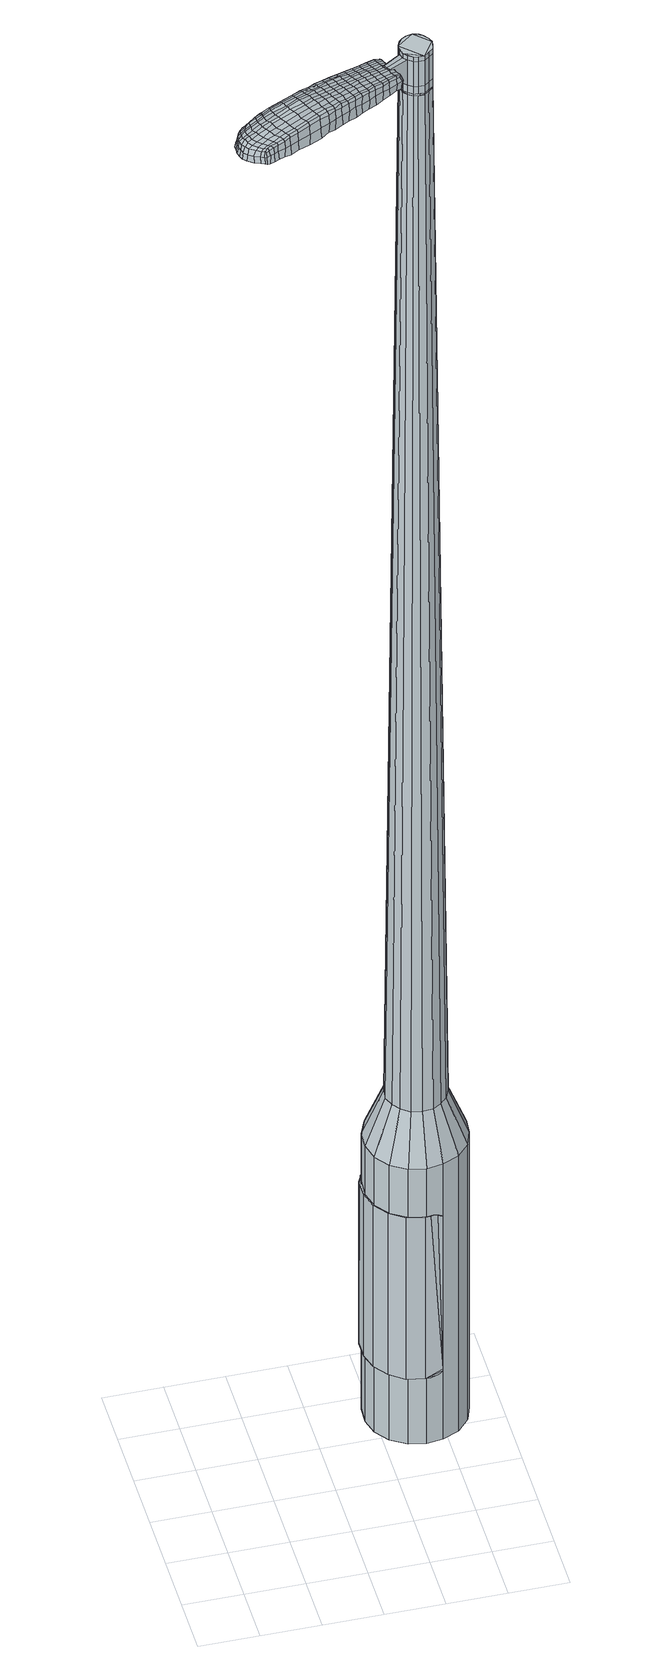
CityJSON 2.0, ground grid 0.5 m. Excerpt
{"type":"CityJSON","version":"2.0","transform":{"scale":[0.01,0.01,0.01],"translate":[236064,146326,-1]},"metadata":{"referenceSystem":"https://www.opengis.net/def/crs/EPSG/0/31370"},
"CityObjects":{
"object1":{"type":"GenericCityObject","attributes":{"cluster":670,"mean_distance_to_centroid":0.206,"new_centroid_x":236065.85,"new_centroid_y":146327.8,"mean_distance_to_camera":7.59,"H1":14.36,"H2":14.39,"Z_final":115.34,"cluster2":-1,"proj_x":236063.88,"proj_y":146323.89,"id_line":17326,"bearing_l":116.72,"distance":4.37,"orientation":"left","G_obj":206.72},"geometry":[{"type":"MultiSurface","lod":"2","boundaries":[[[0,1,2,3]],[[1,4,5,2]],[[4,6,7,5]],[[6,8,9,7]],[[8,10,11,9]],[[10,12,13,11]],[[12,14,15,13]],[[14,16,17,15]],[[16,18,19,17]],[[18,20,21,19]],[[20,22,23,21]],[[22,24,25,23]],[[24,26,27,25]],[[26,28,29,27]],[[28,30,31,29]],[[30,32,33,31]],[[32,34,35,33]],[[34,0,3,35]],[[36,37,38,39]],[[38,40,41,42]],[[41,43,42]],[[42,44,45,46]],[[45,47,46]],[[46,48,49,50]],[[49,51,50]],[[42,46,50,38]],[[50,52,39,38]],[[53,36,39]],[[2,5,7,35]],[[7,9,11,15]],[[11,13,15]],[[15,17,19,23]],[[19,21,23]],[[23,25,27,31]],[[27,29,31]],[[15,23,31,7]],[[31,33,35,7]],[[3,2,35]],[[1,0,54,55]],[[0,34,56,54]],[[34,32,57,56]],[[32,30,58,57]],[[30,28,59,58]],[[28,26,60,59]],[[26,24,61,60]],[[24,22,62,61]],[[22,20,63,62]],[[20,18,64,63]],[[18,16,65,64]],[[16,14,66,65]],[[14,12,67,66]],[[12,10,68,67]],[[10,8,69,68]],[[8,6,70,69]],[[6,4,71,70]],[[4,1,55,71]],[[55,54,72,73]],[[54,56,74,72]],[[56,57,75,74]],[[57,58,76,75]],[[58,59,77,76]],[[59,60,78,77]],[[60,61,79,78]],[[61,62,80,79]],[[62,63,81,80]],[[63,64,82,81]],[[64,65,83,82]],[[65,66,84,83]],[[66,67,85,84]],[[67,68,86,85]],[[68,69,87,86]],[[69,70,88,87]],[[70,71,89,88]],[[71,55,73,89]],[[90,91,92,73]],[[74,93,91,90]],[[75,94,93,74]],[[95,96,94,75]],[[97,98,96,95]],[[78,99,98,97]],[[100,101,99,78]],[[80,102,101,100]],[[103,104,102,80]],[[82,105,104,103]],[[83,106,105,82]],[[107,108,106,83]],[[109,110,108,107]],[[111,112,110,109]],[[113,114,112,111]],[[115,116,114,113]],[[117,118,116,115]],[[73,92,118,117]],[[119,120,121,122]],[[123,119,122,124]],[[125,123,124,126]],[[127,125,126,128]],[[129,127,128,130]],[[131,129,130,132]],[[133,131,132,134]],[[135,133,134,136]],[[137,135,136,138]],[[139,137,138,140]],[[141,139,140,142]],[[143,141,142,144]],[[145,143,144,146]],[[147,145,146,148]],[[149,147,148,150]],[[151,149,150,152]],[[72,90,73]],[[72,74,90]],[[76,95,75]],[[76,77,97,95]],[[77,78,97]],[[79,100,78]],[[79,80,100]],[[81,103,80]],[[81,82,103]],[[84,107,83]],[[84,85,109,107]],[[85,86,111,109]],[[86,87,113,111]],[[87,88,115,113]],[[88,89,117,115]],[[89,73,117]],[[153,92,91]],[[154,118,92]],[[154,155,116,118]],[[155,156,114,116]],[[156,157,112,114]],[[157,158,110,112]],[[158,159,108,110]],[[159,106,108]],[[160,104,105]],[[160,102,104]],[[161,101,102]],[[161,99,101]],[[162,98,99]],[[162,163,96,98]],[[163,94,96]],[[153,91,93]],[[39,52,151,164]],[[92,153,165,152]],[[53,39,164,120]],[[153,93,121,165]],[[36,53,120,119]],[[93,94,122,121]],[[37,36,119,123]],[[94,163,124,122]],[[38,37,123,125]],[[163,162,126,124]],[[40,38,125,127]],[[162,99,128,126]],[[41,40,127,129]],[[99,161,130,128]],[[43,41,129,131]],[[161,102,132,130]],[[42,43,131,133]],[[102,160,134,132]],[[44,42,133,135]],[[160,105,136,134]],[[45,44,135,137]],[[105,106,138,136]],[[47,45,137,139]],[[106,159,140,138]],[[46,47,139,141]],[[159,158,142,140]],[[48,46,141,143]],[[158,157,144,142]],[[49,48,143,145]],[[157,156,146,144]],[[51,49,145,147]],[[156,155,148,146]],[[50,51,147,149]],[[155,154,150,148]],[[52,50,149,151]],[[154,92,152,150]],[[151,152,166,167]],[[152,165,168,166]],[[165,121,169,168]],[[121,120,170,169]],[[120,164,171,170]],[[164,151,167,171]],[[172,173,174,175]],[[176,172,175,177]],[[172,176,178,179]],[[173,172,179,180]],[[181,182,183,184]],[[185,181,184,186]],[[181,185,187,188]],[[182,181,188,189]],[[190,191,192,193]],[[194,190,193,195]],[[190,194,196,197]],[[191,190,197,198]],[[199,200,201,202]],[[203,199,202,204]],[[199,203,205,206]],[[200,199,206,207]],[[208,209,210,211]],[[212,208,211,213]],[[208,212,214,215]],[[209,208,215,216]],[[217,218,219,220]],[[221,217,220,222]],[[217,221,223,224]],[[218,217,224,225]],[[226,227,228,229]],[[218,226,229,219]],[[226,218,225,230]],[[227,226,230,231]],[[232,233,234,235]],[[227,232,235,228]],[[232,227,231,236]],[[233,232,236,237]],[[238,176,177,239]],[[233,238,239,234]],[[238,233,237,240]],[[176,238,240,178]],[[241,242,243,244]],[[245,241,244,246]],[[241,245,247,248]],[[242,241,248,249]],[[250,251,252,253]],[[242,250,253,243]],[[250,242,249,254]],[[251,250,254,255]],[[256,257,258,259]],[[251,256,259,252]],[[256,251,255,260]],[[257,256,260,261]],[[262,263,264,265]],[[257,262,265,258]],[[262,257,261,266]],[[263,262,266,267]],[[268,173,180,269]],[[263,268,269,264]],[[268,263,267,270]],[[173,268,270,174]],[[271,272,273,274]],[[275,271,274,276]],[[271,275,277,278]],[[272,271,278,279]],[[280,281,282,283]],[[272,280,283,273]],[[280,272,279,284]],[[281,280,284,285]],[[286,287,288,289]],[[281,286,289,282]],[[286,281,285,290]],[[287,286,290,291]],[[292,185,186,293]],[[287,292,293,288]],[[292,287,291,294]],[[185,292,294,187]],[[295,296,297,298]],[[299,295,298,300]],[[295,299,301,302]],[[296,295,302,303]],[[304,305,306,307]],[[296,304,307,297]],[[304,296,303,308]],[[305,304,308,309]],[[310,311,312,313]],[[305,310,313,306]],[[310,305,309,314]],[[311,310,314,315]],[[316,317,318,319]],[[311,316,319,312]],[[316,311,315,320]],[[317,316,320,321]],[[322,182,189,323]],[[317,322,323,318]],[[322,317,321,324]],[[182,322,324,183]],[[325,211,210,326]],[[327,325,326,328]],[[325,327,329,330]],[[211,325,330,213]],[[331,327,328,332]],[[333,331,332,334]],[[331,333,335,336]],[[327,331,336,329]],[[337,333,334,338]],[[339,337,338,340]],[[337,339,341,342]],[[333,337,342,335]],[[343,339,340,344]],[[345,343,344,346]],[[343,345,347,348]],[[339,343,348,341]],[[349,345,346,350]],[[200,349,350,201]],[[349,200,207,351]],[[345,349,351,347]],[[352,353,198,197]],[[354,352,197,196]],[[352,354,355,356]],[[353,352,356,357]],[[358,359,357,356]],[[360,358,356,355]],[[358,360,361,362]],[[359,358,362,363]],[[364,365,363,362]],[[366,364,362,361]],[[364,366,367,368]],[[365,364,368,369]],[[370,371,369,368]],[[372,370,368,367]],[[370,372,205,203]],[[371,370,203,204]],[[373,374,375,376]],[[275,373,376,277]],[[373,275,276,377]],[[374,373,377,378]],[[379,194,195,380]],[[374,379,380,375]],[[379,374,378,381]],[[194,379,381,196]],[[382,383,384,385]],[[221,382,385,223]],[[382,221,222,386]],[[383,382,386,387]],[[388,389,390,391]],[[383,388,391,384]],[[388,383,387,392]],[[389,388,392,393]],[[394,191,198,395]],[[389,394,395,390]],[[394,389,393,396]],[[191,394,396,192]],[[397,398,399,400]],[[179,397,400,180]],[[397,179,178,401]],[[398,397,401,402]],[[403,404,405,406]],[[398,403,406,399]],[[403,398,402,407]],[[404,403,407,408]],[[409,202,201,410]],[[404,409,410,405]],[[409,404,408,411]],[[202,409,411,204]],[[412,413,414,415]],[[184,412,415,186]],[[412,184,183,416]],[[413,412,416,417]],[[418,206,205,419]],[[413,418,419,414]],[[418,413,417,420]],[[206,418,420,207]],[[421,422,423,424]],[[299,421,424,301]],[[421,299,300,425]],[[422,421,425,426]],[[427,212,213,428]],[[422,427,428,423]],[[427,422,426,429]],[[212,427,429,214]],[[430,431,432,433]],[[245,430,433,247]],[[430,245,246,434]],[[431,430,434,435]],[[436,437,438,439]],[[431,436,439,432]],[[436,431,435,440]],[[437,436,440,441]],[[442,209,216,443]],[[437,442,443,438]],[[442,437,441,444]],[[209,442,444,210]],[[445,446,435,434]],[[244,445,434,246]],[[445,244,243,447]],[[446,445,447,448]],[[449,450,441,440]],[[446,449,440,435]],[[449,446,448,451]],[[450,449,451,452]],[[453,326,210,444]],[[450,453,444,441]],[[453,450,452,454]],[[326,453,454,328]],[[455,456,457,458]],[[302,455,458,303]],[[455,302,301,424]],[[456,455,424,423]],[[459,330,329,460]],[[456,459,460,457]],[[459,456,423,428]],[[330,459,428,213]],[[461,462,448,447]],[[253,461,447,243]],[[461,253,252,463]],[[462,461,463,464]],[[465,466,452,451]],[[462,465,451,448]],[[465,462,464,467]],[[466,465,467,468]],[[469,332,328,454]],[[466,469,454,452]],[[469,466,468,470]],[[332,469,470,334]],[[471,472,473,474]],[[308,471,474,309]],[[471,308,303,458]],[[472,471,458,457]],[[475,336,335,476]],[[472,475,476,473]],[[475,472,457,460]],[[336,475,460,329]],[[477,478,464,463]],[[259,477,463,252]],[[477,259,258,479]],[[478,477,479,480]],[[481,482,468,467]],[[478,481,467,464]],[[481,478,480,483]],[[482,481,483,484]],[[485,338,334,470]],[[482,485,470,468]],[[485,482,484,486]],[[338,485,486,340]],[[487,488,489,490]],[[314,487,490,315]],[[487,314,309,474]],[[488,487,474,473]],[[491,342,341,492]],[[488,491,492,489]],[[491,488,473,476]],[[342,491,476,335]],[[493,494,480,479]],[[265,493,479,258]],[[493,265,264,495]],[[494,493,495,496]],[[497,498,484,483]],[[494,497,483,480]],[[497,494,496,499]],[[498,497,499,500]],[[501,344,340,486]],[[498,501,486,484]],[[501,498,500,502]],[[344,501,502,346]],[[503,504,505,506]],[[320,503,506,321]],[[503,320,315,490]],[[504,503,490,489]],[[507,348,347,508]],[[504,507,508,505]],[[507,504,489,492]],[[348,507,492,341]],[[509,510,496,495]],[[269,509,495,264]],[[509,269,180,400]],[[510,509,400,399]],[[511,512,500,499]],[[510,511,499,496]],[[511,510,399,406]],[[512,511,406,405]],[[513,350,346,502]],[[512,513,502,500]],[[513,512,405,410]],[[350,513,410,201]],[[514,515,417,416]],[[324,514,416,183]],[[514,324,321,506]],[[515,514,506,505]],[[516,351,207,420]],[[515,516,420,417]],[[516,515,505,508]],[[351,516,508,347]],[[517,518,378,377]],[[274,517,377,276]],[[517,274,273,519]],[[518,517,519,520]],[[521,354,196,381]],[[518,521,381,378]],[[521,518,520,522]],[[354,521,522,355]],[[523,524,525,526]],[[224,523,526,225]],[[523,224,223,385]],[[524,523,385,384]],[[527,528,529,530]],[[524,527,530,525]],[[527,524,384,391]],[[528,527,391,390]],[[531,353,357,532]],[[528,531,532,529]],[[531,528,390,395]],[[353,531,395,198]],[[533,534,520,519]],[[283,533,519,273]],[[533,283,282,535]],[[534,533,535,536]],[[537,360,355,522]],[[534,537,522,520]],[[537,534,536,538]],[[360,537,538,361]],[[539,540,541,542]],[[230,539,542,231]],[[539,230,225,526]],[[540,539,526,525]],[[543,544,545,546]],[[540,543,546,541]],[[543,540,525,530]],[[544,543,530,529]],[[547,359,363,548]],[[544,547,548,545]],[[547,544,529,532]],[[359,547,532,357]],[[549,550,536,535]],[[289,549,535,282]],[[549,289,288,551]],[[550,549,551,552]],[[553,366,361,538]],[[550,553,538,536]],[[553,550,552,554]],[[366,553,554,367]],[[555,556,557,558]],[[236,555,558,237]],[[555,236,231,542]],[[556,555,542,541]],[[559,560,561,562]],[[556,559,562,557]],[[559,556,541,546]],[[560,559,546,545]],[[563,365,369,564]],[[560,563,564,561]],[[563,560,545,548]],[[365,563,548,363]],[[565,566,552,551]],[[293,565,551,288]],[[565,293,186,415]],[[566,565,415,414]],[[567,372,367,554]],[[566,567,554,552]],[[567,566,414,419]],[[372,567,419,205]],[[568,569,402,401]],[[240,568,401,178]],[[568,240,237,558]],[[569,568,558,557]],[[570,571,408,407]],[[569,570,407,402]],[[570,569,557,562]],[[571,570,562,561]],[[572,371,204,411]],[[571,572,411,408]],[[572,571,561,564]],[[371,572,564,369]],[[573,574,575,576]],[[576,575,577,578]],[[579,577,575,580]],[[580,575,574,581]],[[582,583,584,585]],[[585,584,586,587]],[[588,586,584,589]],[[589,584,583,590]],[[591,592,593,594]],[[594,593,595,596]],[[597,595,593,598]],[[598,593,592,599]],[[600,601,602,603]],[[603,602,604,605]],[[606,604,602,607]],[[607,602,601,608]],[[609,610,611,612]],[[612,611,613,614]],[[615,613,611,616]],[[616,611,610,617]],[[618,619,620,621]],[[621,620,622,623]],[[624,622,620,625]],[[625,620,619,626]],[[627,628,629,630]],[[630,629,619,618]],[[626,619,629,631]],[[631,629,628,632]],[[633,634,635,636]],[[636,635,628,627]],[[632,628,635,637]],[[637,635,634,638]],[[578,577,639,640]],[[640,639,634,633]],[[638,634,639,641]],[[641,639,577,579]],[[642,643,644,645]],[[645,644,646,647]],[[648,646,644,649]],[[649,644,643,650]],[[651,652,653,654]],[[654,653,643,642]],[[650,643,653,655]],[[655,653,652,656]],[[657,658,659,660]],[[660,659,652,651]],[[656,652,659,661]],[[661,659,658,662]],[[663,664,665,666]],[[666,665,658,657]],[[662,658,665,667]],[[667,665,664,668]],[[581,574,669,670]],[[670,669,664,663]],[[668,664,669,671]],[[671,669,574,573]],[[672,673,674,675]],[[675,674,676,677]],[[678,676,674,679]],[[679,674,673,680]],[[681,682,683,684]],[[684,683,673,672]],[[680,673,683,685]],[[685,683,682,686]],[[687,688,689,690]],[[690,689,682,681]],[[686,682,689,691]],[[691,689,688,692]],[[587,586,693,694]],[[694,693,688,687]],[[692,688,693,695]],[[695,693,586,588]],[[696,697,698,699]],[[699,698,700,701]],[[702,700,698,703]],[[703,698,697,704]],[[705,706,707,708]],[[708,707,697,696]],[[704,697,707,709]],[[709,707,706,710]],[[711,712,713,714]],[[714,713,706,705]],[[710,706,713,715]],[[715,713,712,716]],[[717,718,719,720]],[[720,719,712,711]],[[716,712,719,721]],[[721,719,718,722]],[[590,583,723,724]],[[724,723,718,717]],[[722,718,723,725]],[[725,723,583,582]],[[609,612,726,727]],[[727,726,728,729]],[[730,728,726,731]],[[731,726,612,614]],[[729,728,732,733]],[[733,732,734,735]],[[736,734,732,737]],[[737,732,728,730]],[[735,734,738,739]],[[739,738,740,741]],[[742,740,738,743]],[[743,738,734,736]],[[741,740,744,745]],[[745,744,746,747]],[[748,746,744,749]],[[749,744,740,742]],[[747,746,750,751]],[[751,750,601,600]],[[608,601,750,752]],[[752,750,746,748]],[[599,753,754,598]],[[598,754,755,597]],[[756,755,754,757]],[[757,754,753,758]],[[758,759,760,757]],[[757,760,761,756]],[[762,761,760,763]],[[763,760,759,764]],[[764,765,766,763]],[[763,766,767,762]],[[768,767,766,769]],[[769,766,765,770]],[[770,771,772,769]],[[769,772,773,768]],[[606,773,772,604]],[[604,772,771,605]],[[774,775,776,777]],[[777,776,676,678]],[[677,676,776,778]],[[778,776,775,779]],[[596,595,780,781]],[[781,780,775,774]],[[779,775,780,782]],[[782,780,595,597]],[[783,784,785,786]],[[786,785,622,624]],[[623,622,785,787]],[[787,785,784,788]],[[789,790,791,792]],[[792,791,784,783]],[[788,784,791,793]],[[793,791,790,794]],[[599,592,795,796]],[[796,795,790,789]],[[794,790,795,797]],[[797,795,592,591]],[[798,799,800,801]],[[801,800,580,581]],[[579,580,800,802]],[[802,800,799,803]],[[804,805,806,807]],[[807,806,799,798]],[[803,799,806,808]],[[808,806,805,809]],[[600,603,810,811]],[[811,810,805,804]],[[809,805,810,812]],[[812,810,603,605]],[[813,814,815,816]],[[816,815,585,587]],[[582,585,815,817]],[[817,815,814,818]],[[606,607,819,820]],[[820,819,814,813]],[[818,814,819,821]],[[821,819,607,608]],[[822,823,824,825]],[[825,824,700,702]],[[701,700,824,826]],[[826,824,823,827]],[[614,613,828,829]],[[829,828,823,822]],[[827,823,828,830]],[[830,828,613,615]],[[831,832,646,648]],[[647,646,833]],[[646,832,833]],[[834,835,836,837]],[[837,836,832,831]],[[833,832,836,838]],[[838,836,835,839]],[[617,610,840,841]],[[841,840,835,834]],[[839,835,840,842]],[[842,840,610,609]],[[833,843,645,647]],[[642,645,843,844]],[[844,843,845]],[[839,846,847,838]],[[838,847,843,833]],[[845,843,847,848]],[[848,847,846,849]],[[609,727,850,842]],[[842,850,846,839]],[[849,846,850,851]],[[851,850,727,729]],[[852,853,854,855]],[[855,854,703,704]],[[702,703,854,825]],[[825,854,853,822]],[[730,731,856,857]],[[857,856,853,852]],[[822,853,856,829]],[[829,856,731,614]],[[845,858,844]],[[844,858,654,642]],[[651,654,858,859]],[[849,860,861,848]],[[848,861,858,845]],[[859,858,861,862]],[[862,861,860,863]],[[729,733,864,851]],[[851,864,860,849]],[[863,860,864,865]],[[865,864,733,735]],[[866,867,868,869]],[[869,868,709,710]],[[704,709,868,855]],[[855,868,867,852]],[[736,737,870,871]],[[871,870,867,866]],[[852,867,870,857]],[[857,870,737,730]],[[872,873,859]],[[859,873,660,651]],[[657,660,873,874]],[[874,873,872,875]],[[863,876,877,862]],[[862,877,872,859]],[[875,872,877,878]],[[878,877,876,879]],[[735,739,880,865]],[[865,880,876,863]],[[879,876,880,881]],[[881,880,739,741]],[[882,883,884,885]],[[885,884,715,716]],[[710,715,884,869]],[[869,884,883,866]],[[742,743,886,887]],[[887,886,883,882]],[[866,883,886,871]],[[871,886,743,736]],[[875,888,889,874]],[[874,889,666,657]],[[663,666,889,890]],[[890,889,888,891]],[[879,892,893,878]],[[878,893,888,875]],[[891,888,893,894]],[[894,893,892,895]],[[741,745,896,881]],[[881,896,892,879]],[[895,892,896,897]],[[897,896,745,747]],[[898,899,900,901]],[[901,900,721,722]],[[716,721,900,885]],[[885,900,899,882]],[[748,749,902,903]],[[903,902,899,898]],[[882,899,902,887]],[[887,902,749,742]],[[891,904,905,890]],[[890,905,670,663]],[[581,670,905,801]],[[801,905,904,798]],[[895,906,907,894]],[[894,907,904,891]],[[798,904,907,807]],[[807,907,906,804]],[[747,751,908,897]],[[897,908,906,895]],[[804,906,908,811]],[[811,908,751,600]],[[818,909,910,817]],[[817,910,725,582]],[[722,725,910,901]],[[901,910,909,898]],[[608,752,911,821]],[[821,911,909,818]],[[898,909,911,903]],[[903,911,752,748]],[[779,912,913,778]],[[778,913,675,677]],[[672,675,913,914]],[[914,913,912,915]],[[597,755,916,782]],[[782,916,912,779]],[[915,912,916,917]],[[917,916,755,756]],[[918,919,920,921]],[[921,920,625,626]],[[624,625,920,786]],[[786,920,919,783]],[[922,923,924,925]],[[925,924,919,918]],[[783,919,924,792]],[[792,924,923,789]],[[758,753,926,927]],[[927,926,923,922]],[[789,923,926,796]],[[796,926,753,599]],[[915,928,929,914]],[[914,929,684,672]],[[681,684,929,930]],[[930,929,928,931]],[[756,761,932,917]],[[917,932,928,915]],[[931,928,932,933]],[[933,932,761,762]],[[934,935,936,937]],[[937,936,631,632]],[[626,631,936,921]],[[921,936,935,918]],[[938,939,940,941]],[[941,940,935,934]],[[918,935,940,925]],[[925,940,939,922]],[[764,759,942,943]],[[943,942,939,938]],[[922,939,942,927]],[[927,942,759,758]],[[931,944,945,930]],[[930,945,690,681]],[[687,690,945,946]],[[946,945,944,947]],[[762,767,948,933]],[[933,948,944,931]],[[947,944,948,949]],[[949,948,767,768]],[[950,951,952,953]],[[953,952,637,638]],[[632,637,952,937]],[[937,952,951,934]],[[954,955,956,957]],[[957,956,951,950]],[[934,951,956,941]],[[941,956,955,938]],[[770,765,958,959]],[[959,958,955,954]],[[938,955,958,943]],[[943,958,765,764]],[[947,960,961,946]],[[946,961,694,687]],[[587,694,961,816]],[[816,961,960,813]],[[768,773,962,949]],[[949,962,960,947]],[[813,960,962,820]],[[820,962,773,606]],[[803,963,964,802]],[[802,964,641,579]],[[638,641,964,953]],[[953,964,963,950]],[[809,965,966,808]],[[808,966,963,803]],[[950,963,966,957]],[[957,966,965,954]],[[605,771,967,812]],[[812,967,965,809]],[[954,965,967,959]],[[959,967,771,770]],[[573,576,175,174]],[[576,578,177,175]],[[588,589,188,187]],[[589,590,189,188]],[[591,594,193,192]],[[594,596,195,193]],[[615,616,215,214]],[[616,617,216,215]],[[618,621,220,219]],[[621,623,222,220]],[[627,630,229,228]],[[630,618,219,229]],[[633,636,235,234]],[[636,627,228,235]],[[578,640,239,177]],[[640,633,234,239]],[[648,649,248,247]],[[649,650,249,248]],[[650,655,254,249]],[[655,656,255,254]],[[656,661,260,255]],[[661,662,261,260]],[[662,667,266,261]],[[667,668,267,266]],[[668,671,270,267]],[[671,573,174,270]],[[678,679,278,277]],[[679,680,279,278]],[[680,685,284,279]],[[685,686,285,284]],[[686,691,290,285]],[[691,692,291,290]],[[692,695,294,291]],[[695,588,187,294]],[[696,699,298,297]],[[699,701,300,298]],[[705,708,307,306]],[[708,696,297,307]],[[711,714,313,312]],[[714,705,306,313]],[[717,720,319,318]],[[720,711,312,319]],[[590,724,323,189]],[[724,717,318,323]],[[774,777,376,375]],[[777,678,277,376]],[[596,781,380,195]],[[781,774,375,380]],[[623,787,386,222]],[[787,788,387,386]],[[788,793,392,387]],[[793,794,393,392]],[[794,797,396,393]],[[797,591,192,396]],[[701,826,425,300]],[[826,827,426,425]],[[827,830,429,426]],[[830,615,214,429]],[[831,648,433,432]],[[648,247,433]],[[834,837,439,438]],[[837,831,432,439]],[[617,841,443,216]],[[841,834,438,443]],[[968,969,970,971]],[[972,973,971,970]],[[974,975,976,977]],[[978,979,980,981]],[[969,982,983,970]],[[984,972,970,983]],[[985,974,977,986]],[[987,988,979,978]],[[982,989,990,983]],[[990,991,984,983]],[[992,985,986,993]],[[994,988,987,995]],[[989,996,997,990]],[[997,998,991,990]],[[999,992,993,1000]],[[1001,994,995,1002]],[[1003,1004,1005,1006]],[[1007,1008,1004,1003]],[[1007,1009,1010,1008]],[[1009,1011,1012,1010]],[[1013,1014,1015,1016]],[[1017,1018,1014,1013]],[[1019,1020,1018,1017]],[[1021,1022,1020,1019]],[[1016,1005,1004,1013]],[[1013,1004,1008,1017]],[[1008,1010,1019,1017]],[[1010,1012,1021,1019]],[[977,976,973,972]],[[986,977,972,984]],[[991,993,986,984]],[[998,1000,993,991]],[[978,981,975,974]],[[987,978,974,985]],[[995,987,985,992]],[[1002,995,992,999]],[[979,1003,1006,980]],[[988,1007,1003,979]],[[1009,1007,988,994]],[[1011,1009,994,1001]],[[1023,1024,1025,1026]],[[1025,1027,1028,1029]],[[1025,1029,1030,1031]],[[1025,1031,1026]],[[1032,1023,1026,1033]],[[1034,1033,1026,1035]],[[1036,1035,1026]],[[1037,1025,1024,1038]],[[1039,1037,1038,1040]],[[1041,1039,1040,1042]],[[1043,1041,1042,1044]],[[1045,1043,1044,1046]],[[1046,1047,1048,1049]],[[1046,1049,1050,1051]],[[1046,1051,1052,1053]],[[1052,1054,1055,1056]],[[1052,1056,1057,1058]],[[1052,1058,1053]],[[1046,1053,1045]],[[1059,1060,1024,1023]],[[1061,1062,1027,1025]],[[1063,1064,1036,1026]],[[1060,1065,1038,1024]],[[1066,1061,1025,1037]],[[1065,1067,1040,1038]],[[1068,1066,1037,1039]],[[1067,1069,1042,1040]],[[1070,1068,1039,1041]],[[1069,1071,1044,1042]],[[1072,1070,1041,1043]],[[1071,1073,1046,1044]],[[1074,1072,1043,1045]],[[1073,1075,1047,1046]],[[1076,1077,1054,1052]],[[1078,1074,1045,1053]],[[1048,1047,1075,1079]],[[1049,1048,1079,1080]],[[1050,1049,1080,1081]],[[1051,1050,1081,1082]],[[1052,1051,1082,1076]],[[1083,1059,1023,1032]],[[1084,1083,1032,1033]],[[1085,1084,1033,1034]],[[1086,1085,1034,1035]],[[1064,1086,1035,1036]],[[1028,1027,1062,1087]],[[1055,1054,1077,1088]],[[1029,1028,1087,1089]],[[1030,1029,1089,1090]],[[1031,1030,1090,1091]],[[1026,1031,1091,1063]],[[1056,1055,1088,1092]],[[1057,1056,1092,1093]],[[1058,1057,1093,1094]],[[1053,1058,1094,1078]]]}]}
},
"vertices":[
[146,158,384],[142,172,384],[142,172,96],[146,158,96],[143,187,384],[143,187,96],[149,201,384],[149,201,96],[159,211,384],[159,211,96],[172,218,384],[172,218,96],[187,220,384],[187,220,96],[201,216,384],[201,216,96],[213,208,384],[213,208,96],[222,196,384],[222,196,96],[226,182,384],[226,182,96],[225,168,384],[225,168,96],[220,154,384],[220,154,96],[210,143,384],[210,143,96],[196,137,384],[196,137,96],[182,135,384],[182,135,96],[168,138,384],[168,138,96],[155,146,384],[155,146,96],[179,165,1524],[183,164,1524],[188,164,1524],[172,171,1524],[192,167,1524],[196,170,1524],[198,179,1524],[197,174,1524],[196,183,1524],[193,187,1524],[185,191,1524],[190,190,1524],[180,190,1524],[176,188,1524],[171,180,1524],[173,185,1524],[171,176,1524],[175,168,1524],[162,166,429],[159,174,429],[167,159,429],[174,154,429],[183,152,429],[192,153,429],[199,157,429],[205,163,429],[209,172,429],[209,180,429],[207,189,429],[202,196,429],[194,200,429],[186,202,429],[177,201,429],[169,197,429],[163,191,429],[160,183,429],[172,171,1483],[171,176,1483],[175,168,1483],[179,165,1483],[183,164,1483],[188,164,1483],[192,167,1483],[196,170,1483],[197,174,1483],[198,179,1483],[196,183,1483],[193,187,1483],[190,190,1483],[185,191,1483],[180,190,1483],[176,188,1483],[173,185,1483],[171,180,1483],[173,172,1483],[173,172,1485],[171,176,1485],[175,168,1485],[179,165,1485],[184,164,1483],[184,164,1485],[188,165,1483],[188,165,1485],[192,167,1485],[195,170,1483],[195,170,1485],[197,174,1485],[197,179,1483],[197,179,1485],[196,183,1485],[193,187,1485],[189,189,1483],[189,189,1485],[185,190,1483],[185,190,1485],[181,190,1483],[181,190,1485],[177,188,1483],[177,188,1485],[174,184,1483],[174,184,1485],[172,180,1483],[172,180,1485],[179,165,1519],[175,168,1519],[175,168,1493],[179,165,1493],[183,164,1519],[183,164,1493],[188,164,1519],[188,164,1493],[192,167,1519],[192,167,1493],[196,170,1519],[196,170,1493],[197,174,1519],[197,174,1493],[198,179,1519],[198,179,1493],[196,183,1519],[196,183,1493],[193,187,1519],[193,187,1493],[190,190,1519],[190,190,1493],[185,191,1519],[185,191,1493],[180,190,1519],[180,190,1493],[176,188,1519],[176,188,1493],[173,185,1519],[173,185,1493],[171,180,1519],[171,180,1493],[171,176,1519],[171,176,1493],[172,171,1485],[171,180,1485],[173,185,1485],[176,188,1485],[180,190,1485],[185,191,1485],[190,190,1485],[198,179,1485],[196,170,1485],[188,164,1485],[183,164,1485],[172,171,1519],[172,171,1493],[154,166,1513],[154,166,1518],[156,163,1513],[157,160,1513],[157,160,1518],[156,163,1518],[81,147,1519],[87,150,1518],[85,151,1509],[79,148,1510],[73,143,1519],[71,144,1510],[74,142,1526],[82,146,1525],[89,149,1525],[98,112,1519],[104,116,1518],[104,118,1525],[98,114,1525],[90,108,1519],[90,110,1526],[90,106,1510],[97,111,1510],[103,114,1509],[24,95,1519],[23,98,1519],[22,98,1513],[23,95,1513],[27,92,1519],[26,92,1513],[28,93,1524],[26,96,1524],[24,99,1524],[90,129,1530],[97,132,1529],[96,135,1529],[89,132,1530],[82,124,1531],[81,127,1531],[84,121,1530],[92,125,1530],[99,129,1529],[162,165,1512],[161,167,1512],[160,167,1517],[161,165,1517],[164,162,1512],[163,162,1517],[163,162,1506],[162,165,1506],[160,167,1506],[28,119,1519],[31,121,1519],[30,122,1512],[27,120,1512],[26,118,1518],[25,118,1512],[27,117,1522],[29,118,1523],[32,120,1524],[35,124,1519],[40,127,1519],[38,127,1512],[34,124,1512],[36,123,1524],[41,126,1525],[45,130,1519],[52,133,1519],[50,134,1511],[43,130,1511],[46,129,1526],[53,132,1526],[62,138,1519],[60,139,1510],[64,137,1526],[148,176,1513],[141,173,1513],[143,173,1518],[149,176,1517],[154,178,1512],[153,177,1516],[152,179,1506],[147,177,1507],[140,174,1507],[134,170,1514],[128,168,1515],[129,167,1520],[136,170,1519],[133,171,1507],[126,168,1507],[121,165,1515],[114,162,1516],[115,161,1522],[122,164,1521],[119,165,1508],[112,162,1508],[107,159,1517],[100,156,1517],[102,155,1524],[109,158,1523],[105,159,1508],[99,157,1509],[94,153,1518],[95,152,1524],[92,154,1509],[44,87,1519],[47,88,1519],[47,89,1524],[43,88,1523],[41,86,1518],[41,87,1522],[41,85,1512],[43,85,1512],[47,86,1512],[51,90,1519],[57,92,1519],[57,93,1525],[51,91,1524],[51,88,1512],[56,90,1512],[62,94,1519],[69,98,1519],[69,99,1526],[62,96,1526],[62,92,1511],[69,96,1511],[80,103,1519],[80,105,1526],[79,101,1510],[162,149,1513],[155,145,1513],[155,144,1507],[161,148,1507],[167,152,1512],[166,151,1506],[165,153,1516],[162,151,1517],[155,147,1518],[149,142,1514],[142,138,1515],[142,136,1507],[148,140,1507],[149,143,1519],[142,139,1520],[136,134,1515],[129,130,1516],[129,129,1508],[135,132,1508],[136,136,1521],[130,132,1522],[123,127,1517],[117,123,1517],[116,121,1509],[123,125,1508],[123,128,1523],[117,125,1524],[110,119,1518],[110,118,1509],[110,121,1524],[157,162,1519],[155,164,1519],[150,159,1520],[149,161,1520],[151,156,1520],[158,160,1519],[143,155,1522],[142,158,1522],[137,152,1523],[135,154,1523],[138,149,1523],[145,153,1521],[130,149,1524],[129,151,1524],[123,145,1525],[122,148,1525],[125,142,1525],[131,146,1524],[117,142,1526],[115,145,1526],[110,139,1527],[109,141,1527],[112,135,1527],[118,139,1526],[104,135,1528],[102,138,1528],[105,132,1528],[28,97,1527],[27,101,1527],[31,94,1526],[35,96,1527],[32,99,1528],[31,103,1528],[38,102,1529],[37,105,1529],[41,99,1528],[47,102,1530],[45,105,1530],[43,109,1530],[51,109,1531],[50,112,1531],[53,105,1530],[62,109,1531],[59,113,1531],[58,116,1531],[71,119,1531],[69,122,1531],[73,115,1531],[39,86,1518],[36,87,1519],[36,86,1513],[39,85,1513],[40,88,1523],[37,88,1523],[31,89,1519],[31,88,1513],[33,90,1524],[25,116,1518],[24,113,1518],[25,113,1523],[27,116,1523],[24,116,1513],[23,114,1513],[23,110,1519],[22,106,1519],[23,106,1524],[24,110,1523],[21,110,1513],[21,106,1513],[22,102,1519],[23,103,1524],[21,102,1513],[83,145,1528],[84,143,1528],[90,146,1528],[90,148,1527],[75,141,1528],[76,139,1529],[85,140,1529],[86,137,1530],[93,141,1529],[91,143,1528],[77,137,1529],[78,134,1530],[88,135,1530],[94,138,1529],[79,131,1531],[97,116,1528],[96,118,1529],[88,114,1529],[90,112,1528],[104,119,1527],[103,121,1528],[94,121,1529],[86,117,1530],[101,125,1528],[168,154,1512],[167,156,1512],[166,156,1517],[166,154,1517],[167,153,1506],[166,155,1506],[165,159,1512],[164,159,1517],[165,158,1506],[156,178,1512],[157,177,1512],[156,177,1506],[155,179,1506],[155,177,1517],[156,176,1517],[158,175,1512],[159,172,1512],[158,172,1506],[157,175,1506],[157,174,1517],[158,171,1517],[160,170,1512],[159,170,1506],[159,169,1517],[150,175,1519],[151,173,1519],[143,172,1520],[144,170,1520],[152,171,1519],[153,169,1519],[145,168,1520],[146,166,1520],[154,167,1519],[148,163,1520],[162,152,1519],[161,153,1519],[154,150,1520],[155,148,1520],[159,156,1519],[153,153,1520],[137,169,1521],[137,167,1521],[130,166,1522],[131,164,1522],[138,165,1521],[140,163,1521],[132,162,1522],[133,159,1523],[141,160,1522],[134,157,1523],[149,144,1521],[148,146,1521],[141,143,1522],[142,141,1522],[146,149,1521],[140,146,1522],[123,163,1523],[124,161,1523],[116,160,1524],[117,158,1524],[125,159,1523],[126,156,1524],[118,156,1525],[119,153,1525],[127,154,1524],[121,150,1525],[136,137,1523],[135,139,1523],[128,136,1524],[129,134,1524],[133,142,1524],[127,139,1525],[109,157,1525],[110,155,1525],[103,154,1526],[104,152,1526],[111,153,1526],[113,150,1526],[105,150,1527],[106,147,1527],[114,147,1526],[107,144,1527],[123,130,1525],[122,132,1525],[115,128,1526],[116,126,1526],[120,135,1526],[114,132,1527],[96,151,1527],[97,149,1527],[98,146,1527],[99,144,1528],[101,141,1528],[110,123,1527],[109,125,1527],[107,128,1528],[42,89,1525],[39,89,1525],[45,90,1526],[43,91,1526],[35,91,1526],[39,93,1527],[29,117,1525],[27,114,1525],[31,116,1526],[32,119,1525],[26,111,1525],[26,108,1526],[29,110,1527],[30,113,1526],[26,104,1526],[30,106,1527],[50,92,1526],[48,93,1527],[56,94,1527],[54,96,1528],[44,96,1528],[50,98,1529],[36,121,1526],[35,119,1527],[41,122,1528],[41,124,1527],[35,116,1527],[35,113,1528],[41,116,1529],[41,119,1528],[35,109,1528],[42,112,1530],[61,97,1528],[59,98,1529],[69,101,1528],[67,102,1529],[57,102,1529],[64,105,1530],[47,127,1528],[47,125,1528],[54,129,1529],[54,131,1528],[47,122,1529],[47,119,1530],[55,123,1530],[54,126,1530],[48,115,1530],[56,119,1531],[79,106,1529],[78,108,1529],[75,111,1530],[64,136,1528],[65,134,1529],[66,131,1530],[67,128,1530],[68,125,1531],[86,149,1509],[88,148,1518],[81,145,1518],[80,146,1509],[74,142,1519],[72,142,1510],[75,141,1525],[83,144,1525],[89,147,1525],[103,119,1525],[103,118,1518],[97,114,1518],[97,116,1525],[89,110,1519],[89,112,1525],[89,108,1510],[96,112,1509],[102,116,1509],[24,99,1513],[25,99,1519],[26,96,1519],[25,96,1513],[29,94,1519],[28,93,1513],[30,94,1524],[27,97,1524],[26,100,1524],[95,134,1528],[97,132,1528],[90,128,1529],[89,131,1529],[82,124,1529],[81,127,1529],[84,121,1529],[92,125,1529],[98,129,1528],[158,166,1516],[159,166,1512],[160,164,1512],[160,164,1516],[162,161,1512],[161,161,1516],[161,161,1506],[160,164,1506],[158,166,1506],[31,120,1512],[32,119,1519],[30,118,1518],[28,118,1512],[28,116,1518],[27,117,1512],[29,116,1522],[30,117,1523],[33,118,1523],[39,126,1512],[41,125,1519],[36,122,1519],[35,123,1512],[37,121,1524],[42,124,1525],[51,132,1511],[53,131,1519],[46,128,1519],[44,129,1511],[47,127,1525],[54,130,1526],[63,136,1519],[61,137,1510],[65,136,1526],[143,171,1518],[142,172,1513],[149,175,1513],[150,174,1517],[154,176,1512],[153,175,1515],[153,177,1506],[148,175,1506],[141,172,1507],[130,165,1520],[128,166,1514],[135,169,1514],[136,168,1519],[134,169,1507],[127,166,1507],[116,159,1522],[115,160,1516],[121,163,1515],[123,162,1521],[120,163,1508],[113,161,1508],[103,153,1523],[101,154,1517],[108,157,1516],[109,156,1522],[106,158,1508],[99,155,1508],[94,151,1517],[96,150,1524],[93,152,1509],[46,91,1523],[46,90,1519],[43,89,1518],[43,90,1523],[41,88,1518],[41,89,1522],[41,87,1512],[43,87,1512],[46,88,1512],[56,95,1525],[56,94,1519],[51,92,1519],[51,93,1524],[50,90,1512],[56,92,1512],[69,101,1526],[68,99,1519],[61,96,1519],[61,98,1525],[61,94,1511],[68,98,1511],[79,105,1519],[79,106,1526],[78,103,1510],[154,146,1507],[154,147,1513],[161,151,1513],[160,150,1506],[165,154,1512],[165,152,1506],[164,154,1515],[161,152,1517],[154,148,1518],[141,138,1507],[141,140,1514],[148,143,1514],[147,142,1507],[148,145,1519],[141,141,1520],[128,130,1508],[128,132,1516],[135,136,1515],[134,134,1508],[135,137,1521],[128,134,1522],[115,123,1508],[116,125,1517],[122,128,1516],[121,127,1508],[122,130,1522],[116,126,1523],[109,121,1517],[109,119,1509],[109,123,1524],[156,162,1518],[155,164,1518],[149,159,1519],[148,161,1519],[151,156,1519],[157,159,1518],[143,155,1520],[142,157,1520],[136,152,1521],[135,154,1521],[137,149,1521],[144,152,1520],[129,148,1523],[128,151,1523],[123,145,1524],[122,148,1524],[124,142,1524],[131,146,1523],[116,142,1525],[115,144,1525],[110,138,1526],[108,141,1526],[111,135,1526],[118,139,1525],[103,135,1527],[102,138,1527],[105,132,1527],[28,101,1526],[30,98,1526],[32,95,1525],[35,97,1526],[33,100,1526],[32,103,1526],[37,106,1528],[39,103,1528],[41,100,1527],[47,103,1528],[45,106,1529],[44,109,1529],[50,112,1530],[51,109,1530],[54,106,1529],[61,110,1530],[59,113,1530],[58,116,1530],[69,122,1530],[71,119,1530],[73,115,1530],[37,88,1513],[37,89,1518],[39,88,1518],[39,87,1512],[40,90,1523],[38,90,1523],[33,91,1519],[32,90,1513],[34,92,1523],[27,113,1523],[26,113,1518],[27,115,1518],[28,115,1523],[26,115,1512],[25,113,1512],[25,106,1523],[24,106,1519],[25,109,1519],[26,110,1523],[24,110,1513],[23,106,1513],[24,103,1519],[25,103,1524],[23,102,1513],[90,145,1527],[84,142,1527],[83,143,1527],[90,146,1526],[76,140,1527],[76,139,1528],[93,140,1528],[86,137,1528],[85,140,1528],[91,143,1527],[77,136,1528],[78,133,1529],[87,134,1529],[94,137,1528],[79,130,1529],[88,114,1528],[96,118,1527],[97,117,1527],[89,113,1527],[103,120,1526],[102,122,1527],[94,122,1528],[86,117,1528],[100,125,1527],[164,155,1516],[165,155,1512],[166,154,1512],[164,154,1516],[165,153,1506],[164,154,1506],[163,158,1512],[162,158,1516],[163,157,1506],[153,176,1506],[155,176,1512],[154,175,1516],[156,171,1506],[157,171,1512],[156,174,1512],[155,174,1506],[155,173,1516],[156,170,1516],[158,169,1512],[157,169,1506],[157,168,1516],[150,173,1518],[143,170,1519],[144,170,1519],[152,168,1518],[151,171,1518],[145,168,1519],[146,165,1519],[153,166,1518],[147,163,1519],[154,150,1519],[160,153,1518],[160,152,1518],[154,149,1519],[158,156,1518],[152,153,1519],[137,167,1520],[130,164,1521],[139,162,1520],[138,165,1520],[131,161,1521],[132,159,1521],[140,160,1520],[134,157,1521],[141,143,1521],[147,146,1520],[148,145,1520],[141,142,1521],[146,149,1520],[139,146,1521],[123,160,1522],[123,161,1522],[116,158,1523],[117,157,1523],[126,156,1522],[124,158,1522],[118,155,1523],[119,153,1524],[127,153,1523],[120,150,1524],[128,136,1523],[134,139,1522],[135,138,1522],[128,134,1523],[132,142,1522],[126,139,1523],[110,154,1524],[110,155,1524],[103,152,1525],[103,151,1525],[112,149,1525],[111,152,1524],[104,149,1525],[106,146,1526],[114,147,1525],[107,144,1526],[115,128,1525],[121,132,1524],[122,131,1524],[115,127,1525],[119,135,1524],[113,132,1525],[97,148,1526],[96,149,1526],[99,143,1527],[98,146,1526],[100,140,1527],[108,125,1526],[109,124,1526],[107,128,1526],[40,91,1524],[42,90,1524],[45,91,1525],[43,92,1525],[36,93,1525],[39,94,1525],[32,116,1525],[29,114,1524],[30,116,1524],[33,117,1525],[30,109,1526],[27,107,1525],[28,111,1524],[31,113,1525],[27,104,1525],[31,106,1526],[48,94,1526],[50,93,1526],[55,96,1526],[54,97,1527],[44,97,1526],[50,99,1527],[42,121,1527],[36,118,1526],[37,120,1526],[42,123,1526],[42,115,1528],[36,112,1527],[36,116,1526],[42,119,1527],[36,109,1527],[42,112,1528],[59,99,1527],[61,98,1527],[68,102,1527],[67,103,1528],[56,102,1528],[64,106,1529],[54,128,1528],[47,124,1527],[47,126,1527],[55,130,1527],[56,122,1529],[48,118,1529],[47,122,1528],[55,125,1528],[49,115,1529],[57,119,1530],[77,108,1528],[78,107,1528],[75,112,1529],[65,133,1528],[65,135,1528],[67,128,1529],[66,131,1529],[68,125,1530],[153,177,1508],[156,171,1508],[126,157,1509],[123,164,1509],[107,148,1510],[103,156,1510],[71,131,1512],[67,139,1512],[83,148,1511],[87,139,1511],[55,123,1513],[43,117,1514],[39,125,1514],[51,131,1513],[159,165,1508],[130,150,1509],[111,141,1510],[75,123,1512],[91,131,1511],[59,115,1513],[47,109,1514],[162,159,1508],[134,143,1509],[115,133,1510],[80,115,1512],[96,123,1511],[51,101,1514],[63,106,1513],[165,153,1508],[137,136,1509],[118,125,1510],[84,106,1512],[100,114,1511],[55,93,1514],[68,98,1513],[31,110,1514],[28,107,1514],[25,113,1514],[28,118,1514],[35,103,1514],[31,101,1514],[39,95,1514],[34,94,1514],[43,88,1514],[37,88,1514],[25,102,1515],[24,98,1515],[23,99,1515],[23,106,1515],[27,98,1515],[24,97,1515],[29,94,1515],[24,96,1515],[31,91,1515],[25,95,1515],[185,134,334],[181,134,334],[181,134,165],[195,135,171],[185,134,165],[189,135,165],[191,135,166],[193,135,167],[195,135,169],[189,135,334],[191,135,333],[193,135,332],[195,135,331],[195,135,328],[166,137,165],[166,137,334],[154,146,165],[154,146,334],[145,158,165],[145,158,334],[141,172,165],[141,172,334],[141,187,165],[141,187,334],[143,191,334],[144,194,334],[146,197,333],[146,199,332],[147,200,331],[147,201,328],[143,191,165],[147,201,171],[147,200,169],[146,199,167],[146,197,166],[144,194,165],[185,137,334],[181,137,334],[181,137,165],[185,137,165],[195,138,171],[195,138,328],[167,140,334],[167,140,165],[156,148,334],[156,148,165],[148,159,334],[148,159,165],[144,172,334],[144,172,165],[144,186,334],[144,186,165],[146,190,334],[150,199,328],[150,199,171],[146,190,165],[147,193,334],[148,196,333],[149,198,332],[149,199,331],[188,137,334],[191,138,333],[193,138,332],[194,138,331],[188,137,165],[149,199,169],[191,138,166],[193,138,167],[194,138,169],[149,198,167],[148,196,166],[147,193,165]
]}
